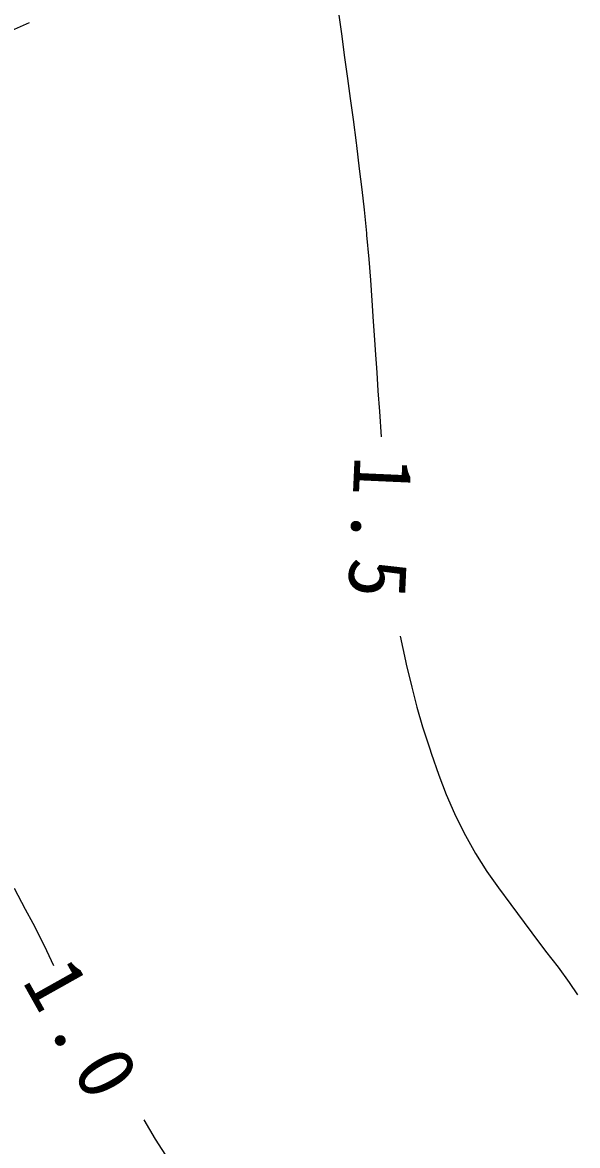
# Model space of a CAD drawing. Units: millimetres, scale not verified. Extents: x 40000 to 680000, y 20000 to 380000.
# Drawn here: x 479775 to 492324, y 235181 to 260597 of the extents above; entities that cross this region are included whole.
import ezdxf

# ---------------------------------------------------------------- set-up
doc = ezdxf.new("R2010")
doc.units = ezdxf.units.MM
doc.header["$LTSCALE"] = 1000
doc.layers.add('M-BGD', color=7, linetype='Continuous', lineweight=25)
doc.layers.add('M-STR-STR1', color=1, linetype='Continuous', lineweight=25)
doc.styles.add('ＭＳ ゴシック', font='')
doc.styles.get('ＭＳ ゴシック').set_extended_font_data('MS Gothic')

msp = doc.modelspace()

# ---------------------------------------------------------------- linework, layer by layer
at = {"layer": 'M-BGD'}
for p, q in [((486927, 260763), (486985, 260341)), ((486985, 260341), (487059, 259804)), ((487059, 259804), (487125, 259328)), ((487125, 259328), (487187, 258873)), ((487187, 258873), (487249, 258401)), ((487249, 258401), (487316, 257871)), ((487316, 257871), (487324, 257811)), ((487324, 257811), (487389, 257282)), ((487389, 257282), (487447, 256817)), ((487447, 256817), (487500, 256354)), ((487500, 256354), (487552, 255831)), ((487552, 255831), (487556, 255783)), ((487556, 255783), (487603, 255243)), ((487603, 255243), (487640, 254762)), ((487640, 254762), (487672, 254304)), ((487672, 254304), (487703, 253832)), ((487703, 253832), (487739, 253306)), ((487739, 253306), (487748, 253182)), ((487748, 253182), (487784, 252679)), ((487784, 252679), (487813, 252258)), ((487813, 252258), (487845, 251796)), ((487845, 251796), (487884, 251219)), ((488318, 246711), (488435, 246150)), ((488435, 246150), (488452, 246074)), ((488452, 246074), (488576, 245555)), ((488576, 245555), (488693, 245100)), ((488693, 245100), (488823, 244654)), ((488823, 244654), (488983, 244162)), ((488983, 244162), (489017, 244063)), ((489017, 244063), (489192, 243562)), ((489192, 243562), (489358, 243126)), ((489358, 243126), (489545, 242695)), ((489545, 242695), (489755, 242266)), ((489755, 242266), (490015, 241792)), ((490015, 241792), (490274, 241386)), ((490274, 241386), (490538, 241012)), ((479588, 241004), (479837, 240534)), ((490538, 241012), (490818, 240638)), ((479837, 240534), (480007, 240212)), ((490818, 240638), (491121, 240231)), ((480007, 240212), (480263, 239705)), ((491121, 240231), (491293, 239992)), ((491293, 239992), (491602, 239579)), ((480263, 239705), (480477, 239254)), ((491602, 239579), (491886, 239214)), ((491886, 239214), (492138, 238867)), ((492138, 238867), (492324, 238593)), ((482519, 235762), (482774, 235328)), ((482774, 235328), (483077, 234854))]:
    msp.add_line(p, q, dxfattribs=at)
at = {"layer": 'M-STR-STR1'}
msp.add_arc((412588, 413891), 167436, 277.3775, 293.71692, dxfattribs=at)

# ---------------------------------------------------------------- texts
at = {"layer": 'M-BGD', "char_height": 1320, "attachment_point": 7, "style": 'ＭＳ ゴシック'}
for s, insert, rotation in [('\\T1.28;1.5', (487264, 250801), 267.4), ('\\T1.28;1.0', (479738, 238891), 299.3)]:
    msp.add_mtext(s, dxfattribs=dict(at, insert=insert, rotation=rotation))

doc.saveas('drawing.dxf')
